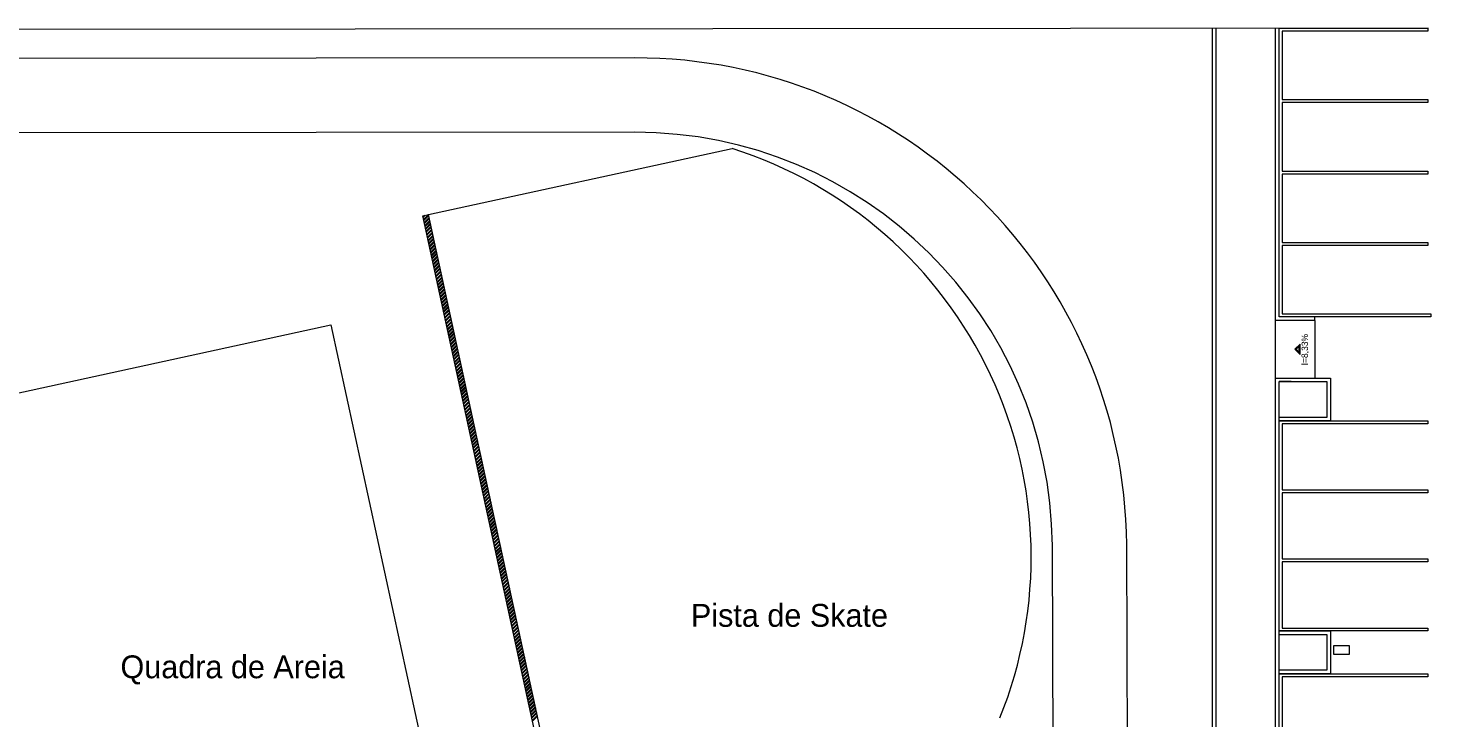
# Model space of a CAD drawing. Header units: millimetres. Extents: x -395 to 1008, y 9 to 692.
# Drawn here: x -319.31 to -272.17, y 91.2 to 114.39 of the extents above; entities that cross this region are included whole.
import ezdxf

# ---------------------------------------------------------------- set-up
doc = ezdxf.new("R2010")
doc.units = ezdxf.units.MM
doc.header["$LTSCALE"] = 0.1
doc.header["$MEASUREMENT"] = 0
doc.layers.add('.10 ultra fina', color=240, linetype='Continuous', lineweight=5)
doc.styles.add('Texto Wilian', font='himalaya.ttf')

# ---------------------------------------------------------------- blocks, each defined once
blk = doc.blocks.new('etwew')
at = {"layer": '.10 ultra fina', "lineweight": 5}
h = blk.add_hatch(color=240, dxfattribs=at)
h.dxf.hatch_style = 1
h.paths.add_polyline_path([(416.628, 163.506), (416.63, 163.852), (416.456, 163.679)])
h.paths.add_polyline_path([(416.601, 163.572), (416.495, 163.679), (416.602, 163.785)], flags=16)
at = {"layer": '.10 ultra fina', "color": 240, "lineweight": 5}
for p, q in [((420.928, 174.472), (298.93, 174.361)), ((413.686, 79.689), (413.686, 174.466)), ((413.806, 79.569), (413.806, 174.466)), ((415.806, 164.648), (415.806, 174.468)), ((415.926, 164.768), (415.926, 174.468)), ((415.926, 174.468), (420.926, 174.468)), ((420.926, 174.468), (420.926, 174.368)), ((420.926, 174.368), (416.026, 174.368)), ((416.026, 174.368), (416.026, 172.068)), ((394.271, 173.47), (317.274, 173.393)), ((416.026, 172.068), (420.926, 172.068)), ((420.926, 172.068), (420.926, 171.968)), ((420.926, 171.968), (416.026, 171.968)), ((416.026, 171.968), (416.026, 169.668)), ((394.276, 170.97), (317.279, 170.893)), ((387.342, 168.206), (397.544, 170.424)), ((416.026, 169.668), (420.926, 169.668)), ((420.926, 169.568), (416.026, 169.568)), ((416.026, 169.568), (416.026, 167.268)), ((420.926, 169.668), (420.926, 169.568)), ((387.147, 168.164), (387.342, 168.206)), ((393.994, 136.671), (387.147, 168.164)), ((387.152, 168.141), (387.182, 168.171)), ((387.159, 168.108), (387.234, 168.182)), ((387.173, 168.041), (387.337, 168.205)), ((387.181, 168.008), (387.349, 168.176)), ((387.195, 167.942), (387.363, 168.11)), ((387.202, 167.908), (387.37, 168.077)), ((387.217, 167.842), (387.385, 168.01)), ((387.224, 167.809), (387.392, 167.977)), ((387.238, 167.742), (387.406, 167.911)), ((387.245, 167.709), (387.414, 167.877)), ((394.147, 136.909), (387.342, 168.206)), ((387.26, 167.643), (387.428, 167.811)), ((387.267, 167.61), (387.435, 167.778)), ((387.282, 167.543), (387.45, 167.711)), ((387.289, 167.51), (387.457, 167.678)), ((387.303, 167.444), (387.471, 167.612)), ((387.31, 167.411), (387.479, 167.579)), ((387.325, 167.344), (387.493, 167.512)), ((387.332, 167.311), (387.5, 167.479)), ((387.347, 167.245), (387.515, 167.413)), ((387.354, 167.211), (387.522, 167.379)), ((387.368, 167.145), (387.536, 167.313)), ((387.375, 167.112), (387.543, 167.28)), ((387.39, 167.045), (387.558, 167.214)), ((387.397, 167.012), (387.565, 167.18)), ((387.411, 166.946), (387.58, 167.114)), ((387.419, 166.913), (387.587, 167.081)), ((387.433, 166.846), (387.601, 167.014)), ((387.44, 166.813), (387.608, 166.981)), ((387.455, 166.747), (387.623, 166.915)), ((387.462, 166.713), (387.63, 166.882)), ((416.026, 167.268), (420.926, 167.268)), ((420.926, 167.168), (416.026, 167.168)), ((416.026, 167.168), (416.026, 164.868)), ((420.926, 167.268), (420.926, 167.168)), ((387.476, 166.647), (387.645, 166.815)), ((387.484, 166.614), (387.652, 166.782)), ((387.498, 166.547), (387.666, 166.716)), ((387.505, 166.514), (387.673, 166.682)), ((387.52, 166.448), (387.688, 166.616)), ((387.527, 166.415), (387.695, 166.583)), ((387.541, 166.348), (387.71, 166.516)), ((387.549, 166.315), (387.717, 166.483)), ((387.563, 166.249), (387.731, 166.417)), ((387.57, 166.216), (387.738, 166.384)), ((387.585, 166.149), (387.753, 166.317)), ((387.592, 166.116), (387.76, 166.284)), ((387.606, 166.05), (387.774, 166.218)), ((387.614, 166.016), (387.782, 166.185)), ((387.628, 165.95), (387.796, 166.118)), ((387.635, 165.917), (387.803, 166.085)), ((387.65, 165.85), (387.818, 166.019)), ((387.657, 165.817), (387.825, 165.985)), ((387.671, 165.751), (387.839, 165.919)), ((387.679, 165.718), (387.847, 165.886)), ((387.693, 165.651), (387.861, 165.819)), ((387.7, 165.618), (387.868, 165.786)), ((387.715, 165.552), (387.883, 165.72)), ((387.722, 165.518), (387.89, 165.687)), ((387.736, 165.452), (387.904, 165.62)), ((387.743, 165.419), (387.912, 165.587)), ((387.758, 165.353), (387.926, 165.521)), ((387.765, 165.319), (387.933, 165.487)), ((387.78, 165.253), (387.948, 165.421)), ((387.787, 165.22), (387.955, 165.388)), ((387.801, 165.153), (387.969, 165.321)), ((387.808, 165.12), (387.977, 165.288)), ((387.823, 165.054), (387.991, 165.222)), ((387.83, 165.021), (387.998, 165.189)), ((387.845, 164.954), (388.013, 165.122)), ((387.852, 164.921), (388.02, 165.089)), ((387.866, 164.855), (388.034, 165.023)), ((387.873, 164.821), (388.042, 164.99)), ((387.888, 164.755), (388.056, 164.923)), ((387.895, 164.722), (388.063, 164.89)), ((387.909, 164.655), (388.078, 164.824)), ((387.917, 164.622), (388.085, 164.79)), ((387.931, 164.556), (388.099, 164.724)), ((387.938, 164.523), (388.106, 164.691)), ((387.953, 164.456), (388.121, 164.624)), ((387.96, 164.423), (388.128, 164.591)), ((387.974, 164.357), (388.143, 164.525)), ((417.126, 164.648), (415.806, 164.648)), ((415.806, 162.711), (415.806, 164.648)), ((421.026, 164.768), (415.926, 164.768)), ((417.126, 164.768), (415.926, 164.768)), ((416.026, 164.868), (421.026, 164.868)), ((416.026, 164.868), (420.926, 164.868)), ((417.126, 164.648), (417.126, 164.768)), ((417.126, 164.648), (417.126, 162.711)), ((421.026, 164.868), (421.026, 164.768)), ((370.473, 161.542), (384.056, 164.495)), ((384.056, 164.495), (389.856, 137.818)), ((387.982, 164.324), (388.15, 164.492)), ((387.996, 164.257), (388.164, 164.425)), ((388.003, 164.224), (388.171, 164.392)), ((388.018, 164.158), (388.186, 164.326)), ((388.025, 164.124), (388.193, 164.292)), ((388.039, 164.058), (388.208, 164.226)), ((388.047, 164.025), (388.215, 164.193)), ((388.061, 163.958), (388.229, 164.127)), ((388.068, 163.925), (388.236, 164.093)), ((388.083, 163.859), (388.251, 164.027)), ((388.09, 163.826), (388.258, 163.994)), ((388.104, 163.759), (388.272, 163.927)), ((388.112, 163.726), (388.28, 163.894)), ((388.126, 163.66), (388.294, 163.828)), ((388.133, 163.626), (388.301, 163.795)), ((388.148, 163.56), (388.316, 163.728)), ((388.155, 163.527), (388.323, 163.695)), ((388.169, 163.46), (388.337, 163.629)), ((388.177, 163.427), (388.345, 163.595)), ((416.63, 163.852), (416.456, 163.679)), ((416.456, 163.679), (416.628, 163.506)), ((416.602, 163.785), (416.495, 163.679)), ((416.495, 163.679), (416.601, 163.572)), ((416.601, 163.572), (416.602, 163.785)), ((416.628, 163.506), (416.63, 163.852)), ((388.191, 163.361), (388.359, 163.529)), ((388.198, 163.328), (388.366, 163.496)), ((388.213, 163.261), (388.381, 163.429)), ((388.22, 163.228), (388.388, 163.396)), ((388.234, 163.162), (388.402, 163.33)), ((388.242, 163.129), (388.41, 163.297)), ((388.256, 163.062), (388.424, 163.23)), ((388.263, 163.029), (388.431, 163.197)), ((388.278, 162.963), (388.446, 163.131)), ((388.285, 162.929), (388.453, 163.098)), ((388.299, 162.863), (388.467, 163.031)), ((388.306, 162.83), (388.475, 162.998)), ((388.321, 162.763), (388.489, 162.932)), ((388.328, 162.73), (388.496, 162.898)), ((388.343, 162.664), (388.511, 162.832)), ((388.35, 162.631), (388.518, 162.799)), ((388.364, 162.564), (388.532, 162.732)), ((388.371, 162.531), (388.54, 162.699)), ((415.806, 130.297), (415.806, 162.711)), ((415.806, 162.711), (417.65, 162.711)), ((417.65, 162.711), (417.65, 161.271)), ((388.386, 162.465), (388.554, 162.633)), ((388.393, 162.431), (388.561, 162.6)), ((388.408, 162.365), (388.576, 162.533)), ((388.415, 162.332), (388.583, 162.5)), ((388.429, 162.266), (388.597, 162.434)), ((388.436, 162.232), (388.604, 162.4)), ((388.451, 162.166), (388.619, 162.334)), ((388.458, 162.133), (388.626, 162.301)), ((388.472, 162.066), (388.641, 162.234)), ((388.48, 162.033), (388.648, 162.201)), ((415.926, 130.417), (415.926, 162.591)), ((415.926, 162.591), (417.53, 162.591)), ((415.926, 161.391), (415.926, 162.591)), ((415.926, 161.271), (415.926, 162.591)), ((416.33, 162.591), (415.926, 162.591)), ((417.53, 162.591), (417.53, 161.391)), ((388.494, 161.967), (388.662, 162.135)), ((388.501, 161.934), (388.669, 162.102)), ((388.516, 161.867), (388.684, 162.035)), ((388.523, 161.834), (388.691, 162.002)), ((388.537, 161.768), (388.706, 161.936)), ((388.545, 161.734), (388.713, 161.903)), ((388.559, 161.668), (388.727, 161.836)), ((388.566, 161.635), (388.734, 161.803)), ((388.581, 161.568), (388.749, 161.737)), ((388.588, 161.535), (388.756, 161.703)), ((388.602, 161.469), (388.771, 161.637)), ((388.61, 161.436), (388.778, 161.604)), ((388.624, 161.369), (388.792, 161.537)), ((388.631, 161.336), (388.799, 161.504)), ((388.646, 161.27), (388.814, 161.438)), ((388.653, 161.237), (388.821, 161.405)), ((388.667, 161.17), (388.835, 161.338)), ((388.675, 161.137), (388.843, 161.305)), ((388.689, 161.071), (388.857, 161.239)), ((417.53, 161.391), (415.926, 161.391)), ((417.65, 161.271), (415.926, 161.271)), ((415.926, 161.271), (420.926, 161.271)), ((420.926, 161.271), (420.926, 161.171)), ((388.696, 161.037), (388.864, 161.205)), ((388.711, 160.971), (388.879, 161.139)), ((388.718, 160.938), (388.886, 161.106)), ((388.732, 160.871), (388.9, 161.04)), ((388.74, 160.838), (388.908, 161.006)), ((388.754, 160.772), (388.922, 160.94)), ((388.761, 160.739), (388.929, 160.907)), ((388.776, 160.672), (388.944, 160.84)), ((388.783, 160.639), (388.951, 160.807)), ((416.026, 161.171), (416.026, 158.952)), ((420.926, 161.171), (416.026, 161.171)), ((388.797, 160.573), (388.965, 160.741)), ((388.804, 160.539), (388.973, 160.708)), ((388.819, 160.473), (388.987, 160.641)), ((388.826, 160.44), (388.994, 160.608)), ((388.841, 160.373), (389.009, 160.542)), ((388.848, 160.34), (389.016, 160.508)), ((388.862, 160.274), (389.03, 160.442)), ((388.869, 160.241), (389.038, 160.409)), ((388.884, 160.174), (389.052, 160.342)), ((388.891, 160.141), (389.059, 160.309)), ((388.906, 160.075), (389.074, 160.243)), ((388.913, 160.042), (389.081, 160.21)), ((388.927, 159.975), (389.095, 160.143)), ((388.934, 159.942), (389.103, 160.11)), ((388.949, 159.876), (389.117, 160.044)), ((388.956, 159.842), (389.124, 160.011)), ((388.97, 159.776), (389.139, 159.944)), ((388.978, 159.743), (389.146, 159.911)), ((388.992, 159.676), (389.16, 159.845)), ((388.999, 159.643), (389.167, 159.811)), ((389.014, 159.577), (389.182, 159.745)), ((389.021, 159.544), (389.189, 159.712)), ((389.035, 159.477), (389.204, 159.645)), ((389.043, 159.444), (389.211, 159.612)), ((389.057, 159.378), (389.225, 159.546)), ((389.064, 159.344), (389.232, 159.513)), ((389.079, 159.278), (389.247, 159.446)), ((389.086, 159.245), (389.254, 159.413)), ((389.1, 159.179), (389.269, 159.347)), ((389.108, 159.145), (389.276, 159.313)), ((389.122, 159.079), (389.29, 159.247)), ((389.129, 159.046), (389.297, 159.214)), ((389.144, 158.979), (389.312, 159.147)), ((389.151, 158.946), (389.319, 159.114)), ((389.165, 158.88), (389.333, 159.048)), ((389.173, 158.847), (389.341, 159.015)), ((389.187, 158.78), (389.355, 158.948)), ((389.194, 158.747), (389.362, 158.915)), ((416.026, 158.952), (420.926, 158.952)), ((420.926, 158.952), (420.926, 158.852)), ((389.209, 158.681), (389.377, 158.849)), ((389.216, 158.647), (389.384, 158.816)), ((389.23, 158.581), (389.398, 158.749)), ((389.238, 158.548), (389.406, 158.716)), ((389.252, 158.481), (389.42, 158.65)), ((389.259, 158.448), (389.427, 158.616)), ((389.274, 158.382), (389.442, 158.55)), ((389.281, 158.349), (389.449, 158.517)), ((389.295, 158.282), (389.463, 158.45)), ((389.302, 158.249), (389.471, 158.417)), ((420.926, 158.852), (416.026, 158.852)), ((416.026, 158.852), (416.026, 156.632)), ((389.317, 158.183), (389.485, 158.351)), ((389.324, 158.15), (389.492, 158.318)), ((389.339, 158.083), (389.507, 158.251)), ((389.346, 158.05), (389.514, 158.218)), ((389.36, 157.984), (389.528, 158.152)), ((389.367, 157.95), (389.536, 158.118)), ((389.382, 157.884), (389.55, 158.052)), ((389.389, 157.851), (389.557, 158.019)), ((389.404, 157.784), (389.572, 157.953)), ((389.411, 157.751), (389.579, 157.919)), ((389.425, 157.685), (389.593, 157.853)), ((389.432, 157.652), (389.601, 157.82)), ((389.447, 157.585), (389.615, 157.753)), ((389.454, 157.552), (389.622, 157.72)), ((389.469, 157.486), (389.637, 157.654)), ((389.476, 157.452), (389.644, 157.621)), ((389.49, 157.386), (389.658, 157.554)), ((389.497, 157.353), (389.665, 157.521)), ((389.512, 157.287), (389.68, 157.455)), ((389.519, 157.253), (389.687, 157.421)), ((389.533, 157.187), (389.702, 157.355)), ((389.541, 157.154), (389.709, 157.322)), ((389.555, 157.087), (389.723, 157.255)), ((389.562, 157.054), (389.73, 157.222)), ((389.577, 156.988), (389.745, 157.156)), ((389.584, 156.955), (389.752, 157.123)), ((389.598, 156.888), (389.767, 157.056)), ((389.606, 156.855), (389.774, 157.023)), ((408.546, 101.056), (408.305, 157.09)), ((411.046, 101.077), (410.805, 157.112)), ((389.62, 156.789), (389.788, 156.957)), ((389.627, 156.755), (389.795, 156.924)), ((389.642, 156.689), (389.81, 156.857)), ((389.649, 156.656), (389.817, 156.824)), ((389.663, 156.589), (389.831, 156.758)), ((389.671, 156.556), (389.839, 156.724)), ((389.685, 156.49), (389.853, 156.658)), ((389.692, 156.457), (389.86, 156.625)), ((389.707, 156.39), (389.875, 156.558)), ((389.714, 156.357), (389.882, 156.525)), ((416.026, 156.632), (420.926, 156.632)), ((420.926, 156.532), (416.026, 156.532)), ((416.026, 156.532), (416.026, 154.313)), ((420.926, 156.632), (420.926, 156.532)), ((389.728, 156.291), (389.896, 156.459)), ((389.736, 156.258), (389.904, 156.426)), ((389.75, 156.191), (389.918, 156.359)), ((389.757, 156.158), (389.925, 156.326)), ((389.772, 156.092), (389.94, 156.26)), ((389.779, 156.058), (389.947, 156.226)), ((389.793, 155.992), (389.961, 156.16)), ((389.801, 155.959), (389.969, 156.127)), ((389.815, 155.892), (389.983, 156.06)), ((389.822, 155.859), (389.99, 156.027)), ((389.837, 155.793), (390.005, 155.961)), ((389.844, 155.76), (390.012, 155.928)), ((389.858, 155.693), (390.026, 155.861)), ((389.865, 155.66), (390.034, 155.828)), ((389.88, 155.594), (390.048, 155.762)), ((389.887, 155.56), (390.055, 155.729)), ((389.902, 155.494), (390.07, 155.662)), ((389.909, 155.461), (390.077, 155.629)), ((389.923, 155.394), (390.091, 155.563)), ((389.93, 155.361), (390.099, 155.529)), ((389.945, 155.295), (390.113, 155.463)), ((389.952, 155.262), (390.12, 155.43)), ((389.967, 155.195), (390.135, 155.363)), ((389.974, 155.162), (390.142, 155.33)), ((389.988, 155.096), (390.156, 155.264)), ((389.995, 155.063), (390.164, 155.231)), ((390.01, 154.996), (390.178, 155.164)), ((390.017, 154.963), (390.185, 155.131)), ((390.031, 154.897), (390.2, 155.065)), ((390.039, 154.863), (390.207, 155.031)), ((390.053, 154.797), (390.221, 154.965)), ((390.06, 154.764), (390.228, 154.932)), ((390.075, 154.697), (390.243, 154.866)), ((390.082, 154.664), (390.25, 154.832)), ((390.096, 154.598), (390.265, 154.766)), ((390.104, 154.565), (390.272, 154.733)), ((390.118, 154.498), (390.286, 154.666)), ((390.125, 154.465), (390.293, 154.633)), ((390.14, 154.399), (390.308, 154.567)), ((390.147, 154.365), (390.315, 154.534)), ((390.161, 154.299), (390.33, 154.467)), ((390.169, 154.266), (390.337, 154.434)), ((390.183, 154.2), (390.351, 154.368)), ((390.19, 154.166), (390.358, 154.334)), ((390.205, 154.1), (390.373, 154.268)), ((390.212, 154.067), (390.38, 154.235)), ((390.226, 154), (390.394, 154.168)), ((415.926, 154.213), (417.65, 154.213)), ((415.926, 152.773), (415.926, 154.213)), ((420.926, 154.213), (415.926, 154.213)), ((416.026, 154.313), (420.926, 154.313)), ((417.65, 154.213), (417.65, 152.773)), ((420.926, 154.313), (420.926, 154.213)), ((390.234, 153.967), (390.402, 154.135)), ((390.248, 153.901), (390.416, 154.069)), ((390.255, 153.868), (390.423, 154.036)), ((390.27, 153.801), (390.438, 153.969)), ((390.277, 153.768), (390.445, 153.936)), ((390.291, 153.702), (390.459, 153.87)), ((390.299, 153.668), (390.467, 153.837)), ((390.313, 153.602), (390.481, 153.77)), ((390.32, 153.569), (390.488, 153.737)), ((415.926, 154.093), (417.53, 154.093)), ((415.926, 152.893), (415.926, 154.093)), ((417.53, 154.093), (417.53, 152.893)), ((418.286, 153.714), (417.747, 153.714)), ((417.747, 153.714), (417.747, 153.43)), ((418.286, 153.43), (418.286, 153.714)), ((390.335, 153.502), (390.503, 153.671)), ((390.342, 153.469), (390.51, 153.637)), ((390.356, 153.403), (390.524, 153.571)), ((390.363, 153.37), (390.532, 153.538)), ((390.378, 153.303), (390.546, 153.471)), ((390.385, 153.27), (390.553, 153.438)), ((390.4, 153.204), (390.568, 153.372)), ((390.407, 153.171), (390.575, 153.339)), ((390.421, 153.104), (390.589, 153.272)), ((390.428, 153.071), (390.597, 153.239)), ((417.747, 153.43), (418.286, 153.43)), ((390.443, 153.005), (390.611, 153.173)), ((390.45, 152.971), (390.618, 153.139)), ((390.465, 152.905), (390.633, 153.073)), ((390.472, 152.872), (390.64, 153.04)), ((390.486, 152.805), (390.654, 152.974)), ((390.493, 152.772), (390.662, 152.94)), ((390.508, 152.706), (390.676, 152.874)), ((390.515, 152.673), (390.683, 152.841)), ((390.53, 152.606), (390.698, 152.774)), ((390.537, 152.573), (390.705, 152.741)), ((417.53, 152.893), (415.926, 152.893)), ((415.926, 152.773), (420.926, 152.773)), ((417.65, 152.773), (415.926, 152.773)), ((420.926, 152.773), (420.926, 152.673)), ((390.551, 152.507), (390.719, 152.675)), ((390.558, 152.473), (390.726, 152.642)), ((390.573, 152.407), (390.741, 152.575)), ((390.58, 152.374), (390.748, 152.542)), ((390.594, 152.307), (390.763, 152.476)), ((390.602, 152.274), (390.77, 152.442)), ((390.616, 152.208), (390.784, 152.376)), ((390.623, 152.175), (390.791, 152.343)), ((390.638, 152.108), (390.806, 152.276)), ((420.926, 152.673), (416.026, 152.673)), ((416.026, 152.673), (416.026, 150.552)), ((390.645, 152.075), (390.813, 152.243)), ((390.659, 152.009), (390.828, 152.177)), ((390.667, 151.976), (390.835, 152.144)), ((390.681, 151.909), (390.849, 152.077)), ((390.688, 151.876), (390.856, 152.044)), ((390.703, 151.81), (390.871, 151.978)), ((390.71, 151.776), (390.878, 151.945)), ((390.724, 151.71), (390.892, 151.878)), ((390.732, 151.677), (390.9, 151.845)), ((390.746, 151.61), (390.914, 151.779)), ((390.753, 151.577), (390.921, 151.745)), ((390.768, 151.511), (390.936, 151.679)), ((390.775, 151.478), (390.943, 151.646)), ((390.789, 151.411), (390.957, 151.579)), ((390.797, 151.378), (390.965, 151.546)), ((390.811, 151.312), (390.979, 151.48)), ((390.818, 151.278), (390.986, 151.447)), ((390.833, 151.212), (391.001, 151.38)), ((390.84, 151.179), (391.008, 151.347))]:
    blk.add_line(p, q, dxfattribs=at)
for centre, radius, start, end in [((394.305, 156.97), 16.5, 0.4929, 90.1186), ((394.305, 156.97), 14, 0.4929, 90.1186), ((393.194, 156.697), 14.4, 337.9483, 72.419)]:
    blk.add_arc(centre, radius, start, end, dxfattribs=at)
at = {"layer": '.10 ultra fina', "color": 240, "lineweight": 5, "style": 'Texto Wilian'}
blk.add_text('I=8,33%%%', height=0.2133, rotation=89.7513, dxfattribs=at).set_placement((416.89, 163.138))
for s, p in [('Pista de Skate ', (396.159, 154.354)), ('Quadra de Areia ', (376.991, 152.625))]:
    blk.add_text(s, height=0.768, dxfattribs=at).set_placement(p)

msp = doc.modelspace()

# ---------------------------------------------------------------- block references
at = {"layer": '.10 ultra fina', "color": 240, "lineweight": 5}
msp.add_blockref('etwew', (-693.2, -60.087), dxfattribs=at)

doc.saveas('drawing.dxf')
